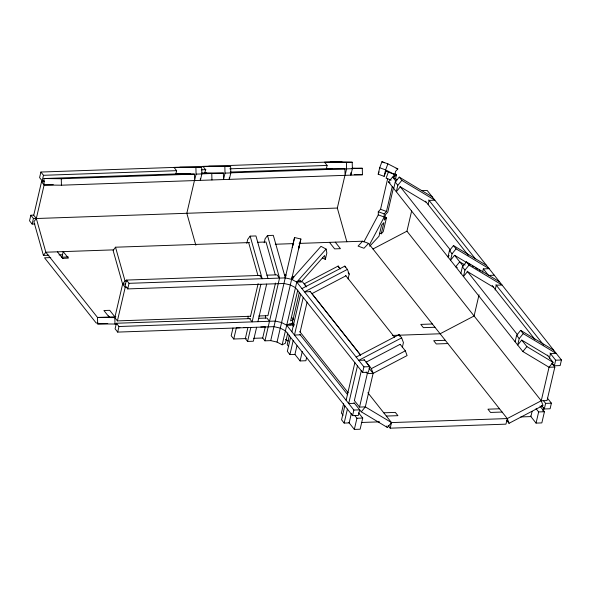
<?xml version="1.0" encoding="UTF-8"?>
<svg xmlns="http://www.w3.org/2000/svg" width="591" height="591" viewBox="0 0 591 591"><rect width="100%" height="100%" fill="white"/><g stroke="black" fill="none" stroke-linecap="round" stroke-linejoin="round"><path stroke-width="0.89" d="M285.49 277.164L285.985 274.97L284.367 274.8M287.787 332.932L285.387 343.245L282.166 344.804L277.039 342.078L292.294 276.425L293.823 276.987M260.786 326.986L265.307 326.83L262.707 338L264.945 340.83L270.73 340.623L294.569 237.538L300.871 239L291.636 279.351L296.763 282.077L363.916 366.863L362.623 372.448L368.407 372.249L369.707 366.664L364.019 359.476M33.606 215.131L30.85 215.227L29.55 220.812L32.136 224.07L34.884 223.974M341.901 161.579L40.897 172.04L39.597 177.625L42.183 180.89L44.015 180.824M44.288 181.651L41.533 181.747L33.739 215.257L36.317 218.515L45.839 252.217L97.5 317.441L97.663 323.905L116.819 324.038M32.136 224.07L33.436 218.485L30.85 215.227M42.183 180.89L43.483 175.305L40.897 172.04M48.927 255.231L43.424 255.423L33.901 221.721L36.317 218.515L44.118 185.005L43.948 178.541L189.866 173.466M62.942 258.503L61.907 257.196L63.207 251.611L68.371 258.134L62.587 258.341L57.416 251.818M126.866 280.851L125.033 280.917L122.618 284.123L114.817 317.633L114.986 324.097M116.405 323.247L115.105 328.832L117.69 332.098L273.98 326.66L280.282 328.116L285.416 330.842L352.568 415.636L358.36 415.429L359.66 409.844L353.869 410.051L286.716 325.257L281.582 322.531L275.28 321.076L118.99 326.513L116.405 323.247L250.392 318.593M260.439 275.406L126.452 280.068L125.152 285.652L127.737 288.91L284.027 283.481L290.336 284.936L295.463 287.662L362.623 372.448M250.466 316.266L117.402 320.891L125.196 287.381L122.618 284.123L113.095 250.421L115.511 247.215L249.498 242.561M117.69 332.098L118.99 326.513M127.737 288.91L129.037 283.325L126.452 280.068M175.874 173.865L176.62 170.673L174.035 167.416L201.701 167.452L201.863 173.917L200.364 180.366L200.319 178.755M194.417 180.661L186.822 213.285L195.843 245.213M195.909 167.652L196.072 174.123L194.572 180.573L194.409 174.101L177.086 173.909M204.634 173.658L205.565 169.669L202.979 166.411L230.638 166.448L230.808 172.912L229.308 179.361L229.264 177.743M224.853 166.647L225.016 173.119L223.516 179.568L223.354 173.097L206.03 172.904M246.794 243.374L247.732 239.348L250.148 236.141L255.94 235.935L267.967 278.494M232.98 328.012L231.177 335.747L233.763 339.005L246.425 338.569M233.763 339.005L236.363 327.835L239.983 327.71M264.162 242.775L265.1 238.742L267.516 235.536L273.301 235.336L285.327 277.896L291.636 279.351L293.121 278.627M247.939 327.436L245.339 338.606L247.577 341.428L253.362 341.229L256.612 327.266M250.54 316.266L258.134 283.636M247.577 341.428L250.828 327.466M260.875 284.286L252.128 321.881L249.542 318.623M257.912 321.681L266.667 284.086M275.495 283.037L267.908 315.66L258.725 315.978M264.945 340.83L279.543 278.095L267.516 235.536M282.166 344.804L296.763 282.077L326.114 249.07L320.979 246.344L291.636 279.351M297.768 290.041L290.587 320.906L293.564 319.458M326.195 169.432L327.119 165.443L324.54 162.185L352.199 162.222L352.369 168.686L350.862 175.135L350.803 172.712M290.063 325.05L290.44 323.454L286.716 325.257L292.501 325.057L293.646 326.491M300.117 281.863L300.487 280.267L296.763 282.077L302.555 281.87L306.537 286.901M289.376 335.178L287.182 344.634L288.726 346.585M299.356 292.309L292.375 322.287L294.089 324.444M290.58 337.365L287.329 351.327L289.915 354.585L294.931 354.415L300.095 360.938L305.879 360.739L306.685 357.296M291.88 331.78L300.627 294.185M289.915 354.585L293.166 340.623M303.213 297.443L294.466 335.038L300.25 334.838M294.931 354.415L296.926 345.824M300.125 332.076L307.106 302.09M300.095 360.938L302.296 351.482M322.413 257.898L325.346 259.456L326.845 253.007L326.114 249.07M346.843 241.756L337.328 208.054L344.915 175.424M346.415 162.422L346.577 168.893L345.078 175.342L344.908 168.871L327.591 168.679M348.069 278.952L349.192 274.113L347.419 269.378L344.841 266.12L301.927 288.6M393.133 177.352L394.263 174.323L386.381 170.289L384.12 176.354L378.203 174.19L379.703 167.741L381.963 161.675L387.881 163.84L397.832 168.937L395.564 171.383L394.263 176.968L396.531 174.522L394.84 173.902M384.12 176.354L385.62 169.905L387.881 163.84M363.886 241.948L378.292 214.858L378.284 211.733L380.552 209.28L387.733 178.416M379.577 233.172L381.269 233.785L383.869 222.615L381.601 225.068L379.008 236.237L369.707 246.277M369.382 244.91L384.209 217.023L384.202 213.898L386.47 211.445L392.217 186.756M384.793 217.089L386.484 217.702L383.234 231.665L381.269 233.785M393.407 187.945L387.785 212.117L385.517 214.57L384.216 220.155L386.484 217.702M395.49 178.999L396.531 174.522M343.622 403.66L341.421 413.116L343.105 415.244M393.724 188.485L395.224 182.035L399.243 177.101L432.309 196.943M344.819 405.847L341.576 419.809L344.154 423.075L349.17 422.897L351.364 413.449M346.119 400.262L354.873 362.667M399.243 177.101L401.828 180.358L397.809 185.301L396.31 191.75L400.329 186.808L426.503 202.521M344.154 423.075L347.405 409.112M357.452 365.925L348.705 403.527L354.489 403.328M354.364 400.558L361.345 370.579M352.568 415.636L353.869 410.051M358.589 412.836L362.719 418.051L360.126 429.221L354.334 429.421L356.934 418.251L354.689 415.414M551.987 363.465L554.838 367.055L547.037 400.565L541.253 400.764L507.27 418.568L391.501 422.587L365.319 406.881L359.535 407.081L367.329 373.571L366.191 372.138M366.228 362.165L371.347 368.636L373.12 373.372L365.319 406.881L361.3 411.816L387.482 427.529L391.501 422.587L367.861 392.734M372.965 248.981L406.94 231.184L411.661 210.898M428.172 204.39L429.103 200.401L434.887 200.201L401.828 180.358M402.308 347.434L403.431 342.595L401.666 337.86L399.08 334.602L356.174 357.082M299.127 243.411L362.608 241.209L368.525 243.374L507.27 418.568L505.97 424.153L390.2 428.172L391.501 422.587M486.548 265.425L453.482 245.583L449.463 250.525L447.963 256.974L449.116 255.563M453.482 245.583L456.067 248.848L452.049 253.783L450.549 260.232L454.568 255.297L470.739 264.997M460.877 273.278L462.376 266.829L466.402 261.894L499.461 281.73M466.402 261.894L468.981 265.152L464.962 270.087L463.462 276.536L467.481 271.601L493.662 287.315M482.596 272.082L483.342 268.89L489.126 268.683L456.067 248.848M479.02 294.813L474.093 315.978L440.118 333.775L392.335 335.437M495.14 289.982L496.255 285.194L502.047 284.995L468.981 265.152M515.116 341.761L516.623 335.311L520.641 330.376L553.701 350.219M520.641 330.376L523.22 333.634L519.201 338.577L517.701 345.026L521.72 340.084L547.901 355.797M532.085 411.425L530.888 416.581L520.856 416.928M549.379 358.464L550.494 353.677L556.286 353.477L523.22 333.634M539.945 406.061L544.437 411.735L541.836 422.905L536.052 423.104L538.652 411.934L536.067 408.677M506.768 420.43L509.043 423.304L543.018 405.5L541.253 400.764L549.046 367.255L553.065 362.32L547.377 355.132M542.907 410.974L543.72 407.48M547.414 398.149L551.403 403.18L550.103 408.765L544.311 408.972L545.611 403.387L543.336 400.506M421.353 190.62L427.138 190.42L561.45 360L560.15 365.585L554.365 365.785L555.658 360.2L549.97 353.012M293.07 243.987L292.272 247.363L294.569 237.538M299.371 245.45L298.573 248.818L300.871 239M378.203 174.19L379.053 171.915M385.975 170.954L388.339 172.158L386.086 178.223L391.153 180.078M292.833 321.94L291.725 324.067L294.163 325.235M43.424 255.423L45.839 252.217L113.753 249.86M554.838 367.055L549.046 367.255L522.865 351.549L388.56 181.962L392.579 177.027L397.196 179.797M522.865 351.549L526.891 346.607L521.764 340.143M301.373 281.656L324.607 255.519L325.346 259.456M362.608 241.209L358.072 246.107L363.99 248.264L368.525 243.374M340.453 268.92L338.17 266.046L304.195 283.843L305.902 286M347.419 269.378L304.513 291.858L310.305 291.659M311.945 293.624L345.92 275.827M401.666 337.86L358.752 360.34L364.544 360.141M366.184 362.113L400.159 344.309M371.347 368.636L405.33 350.832L407.096 355.568L373.12 373.372L367.329 373.571M43.483 175.305L176.546 170.673M201.324 169.816L205.912 169.654M229.773 168.827L327.052 165.443M201.797 173.052L206.385 172.897M230.246 172.062L332.556 168.509M43.948 178.541L61.272 178.733L194.336 174.109M201.679 173.85L223.701 173.082M231.044 172.831L345.757 168.841M352.184 168.62L362.276 168.265L362.446 174.737L61.434 185.197L44.118 185.005L41.533 181.747M196.072 174.123L201.863 173.917M225.016 173.119L230.808 172.912M346.577 168.893L352.369 168.686M44.118 185.005L53.293 184.688M33.436 218.485L36.184 218.389M36.317 218.515L337.328 208.054M257.757 242.273L266.016 241.985L275.288 274.8M275.266 244.246L293.712 243.603M59.026 254.884L62.698 254.751M50.774 257.587L44.539 257.802L96.2 323.026L97.98 322.967M61.907 257.196L68.342 256.974M266.866 275.184L276.957 274.837L279.543 278.095M129.037 283.325L285.327 277.896M122.618 284.123L125.373 284.027M125.196 287.381L127.035 287.322M494.298 275.207L488.506 275.413L483.386 268.942M115.851 316.806L97.5 317.441L114.817 317.633L117.402 320.891M97.663 323.905L107.761 323.558M258.651 318.305L266.91 318.017L269.489 321.275M243.595 327.584L248.117 327.429M432.368 323.994L420.792 324.393L423.378 327.658L434.954 327.251M253.657 338.318L262.707 338M445.282 340.298L433.705 340.697L436.291 343.962L447.867 343.556M363.916 366.863L369.707 366.664M555.658 360.2L561.45 360M545.611 403.387L551.403 403.18M383.751 412.806L395.327 412.407L397.913 415.665L386.337 416.064M499.521 408.78L487.944 409.186L490.53 412.444L502.106 412.045M356.934 418.251L362.719 418.051M538.652 411.934L544.437 411.735M361.337 422.476L379.57 421.841M330.325 161.978L352.199 162.222M208.763 166.204L230.638 166.448M352.251 168.162L362.276 168.265M179.827 167.209L201.701 167.452M354.238 174.648L362.446 174.737M201.745 173.392L211.777 173.503L211.94 179.967M182.878 173.71L190.169 173.791M270.73 340.623L277.039 342.078M396.14 168.317L397.832 168.937M379.703 167.741L385.62 169.905M388.339 172.158L394.263 174.323M380.552 209.28L386.47 211.445M378.284 211.733L384.202 213.898M378.292 214.858L384.209 217.023M291.466 323.676L293.904 324.836M381.963 161.675L384.261 162.85M291.378 317.544L293.579 318.712M285.446 339.493L288.378 341.051M388.56 181.962L390.097 182.892M472.275 265.92L473.819 266.844M475.356 267.767L477.668 269.156M479.205 270.08L480.749 271.003M465.124 265.056L459.732 261.82L455.713 266.755L457.257 267.679M526.891 346.607L553.065 362.32M428.748 199.957L475.415 258.88M495.908 284.751L543.713 345.107M425.476 201.213L468.271 255.253M492.17 285.431L534.855 339.323M552.083 362.911L554.365 365.785M392.579 177.027L395.992 181.341M399.974 186.372L450.63 250.318M454.612 255.349L463.145 266.127M467.134 271.158L517.782 335.112M395.224 182.035L397.809 185.301M449.463 250.525L452.049 253.783M462.376 266.829L464.962 270.087M516.623 335.311L519.201 338.577M406.94 231.184L541.253 400.764M541.467 405.374L544.311 408.972M530.437 416.02L536.052 423.104M335.267 242.155L340.438 248.678L334.646 248.885L329.483 242.362M348.158 272.813L349.192 274.113M345.572 275.384L394.515 337.18M400.203 344.368L405.33 350.832M311.597 293.188L360.54 354.984M309.95 291.215L360.599 355.169M369.139 368.341L373.12 373.372M388.132 425.564L390.2 428.172M386.344 426.089L387.482 427.529M259.589 275.436L262.175 278.701L250.148 236.141M299.777 331.632L348.151 392.712M354.408 400.617L359.535 407.081M299.903 334.395L347.707 394.758M353.965 402.663L361.3 411.816M348.72 422.329L354.334 429.421M114.861 316.835L109.697 310.312L103.913 310.519L109.076 317.042M108.397 315.897L109.431 317.204M507.27 418.568L509.043 423.304M399.08 334.602L399.671 336.183M344.841 266.12L345.432 267.693M338.17 266.046L338.761 267.62M248.648 242.591L257.92 275.399M115.511 247.215L125.033 280.917M265.403 315.601L265.47 318.061M248.035 316.207L248.102 318.608M61.272 178.733L61.434 185.197"/></g></svg>
